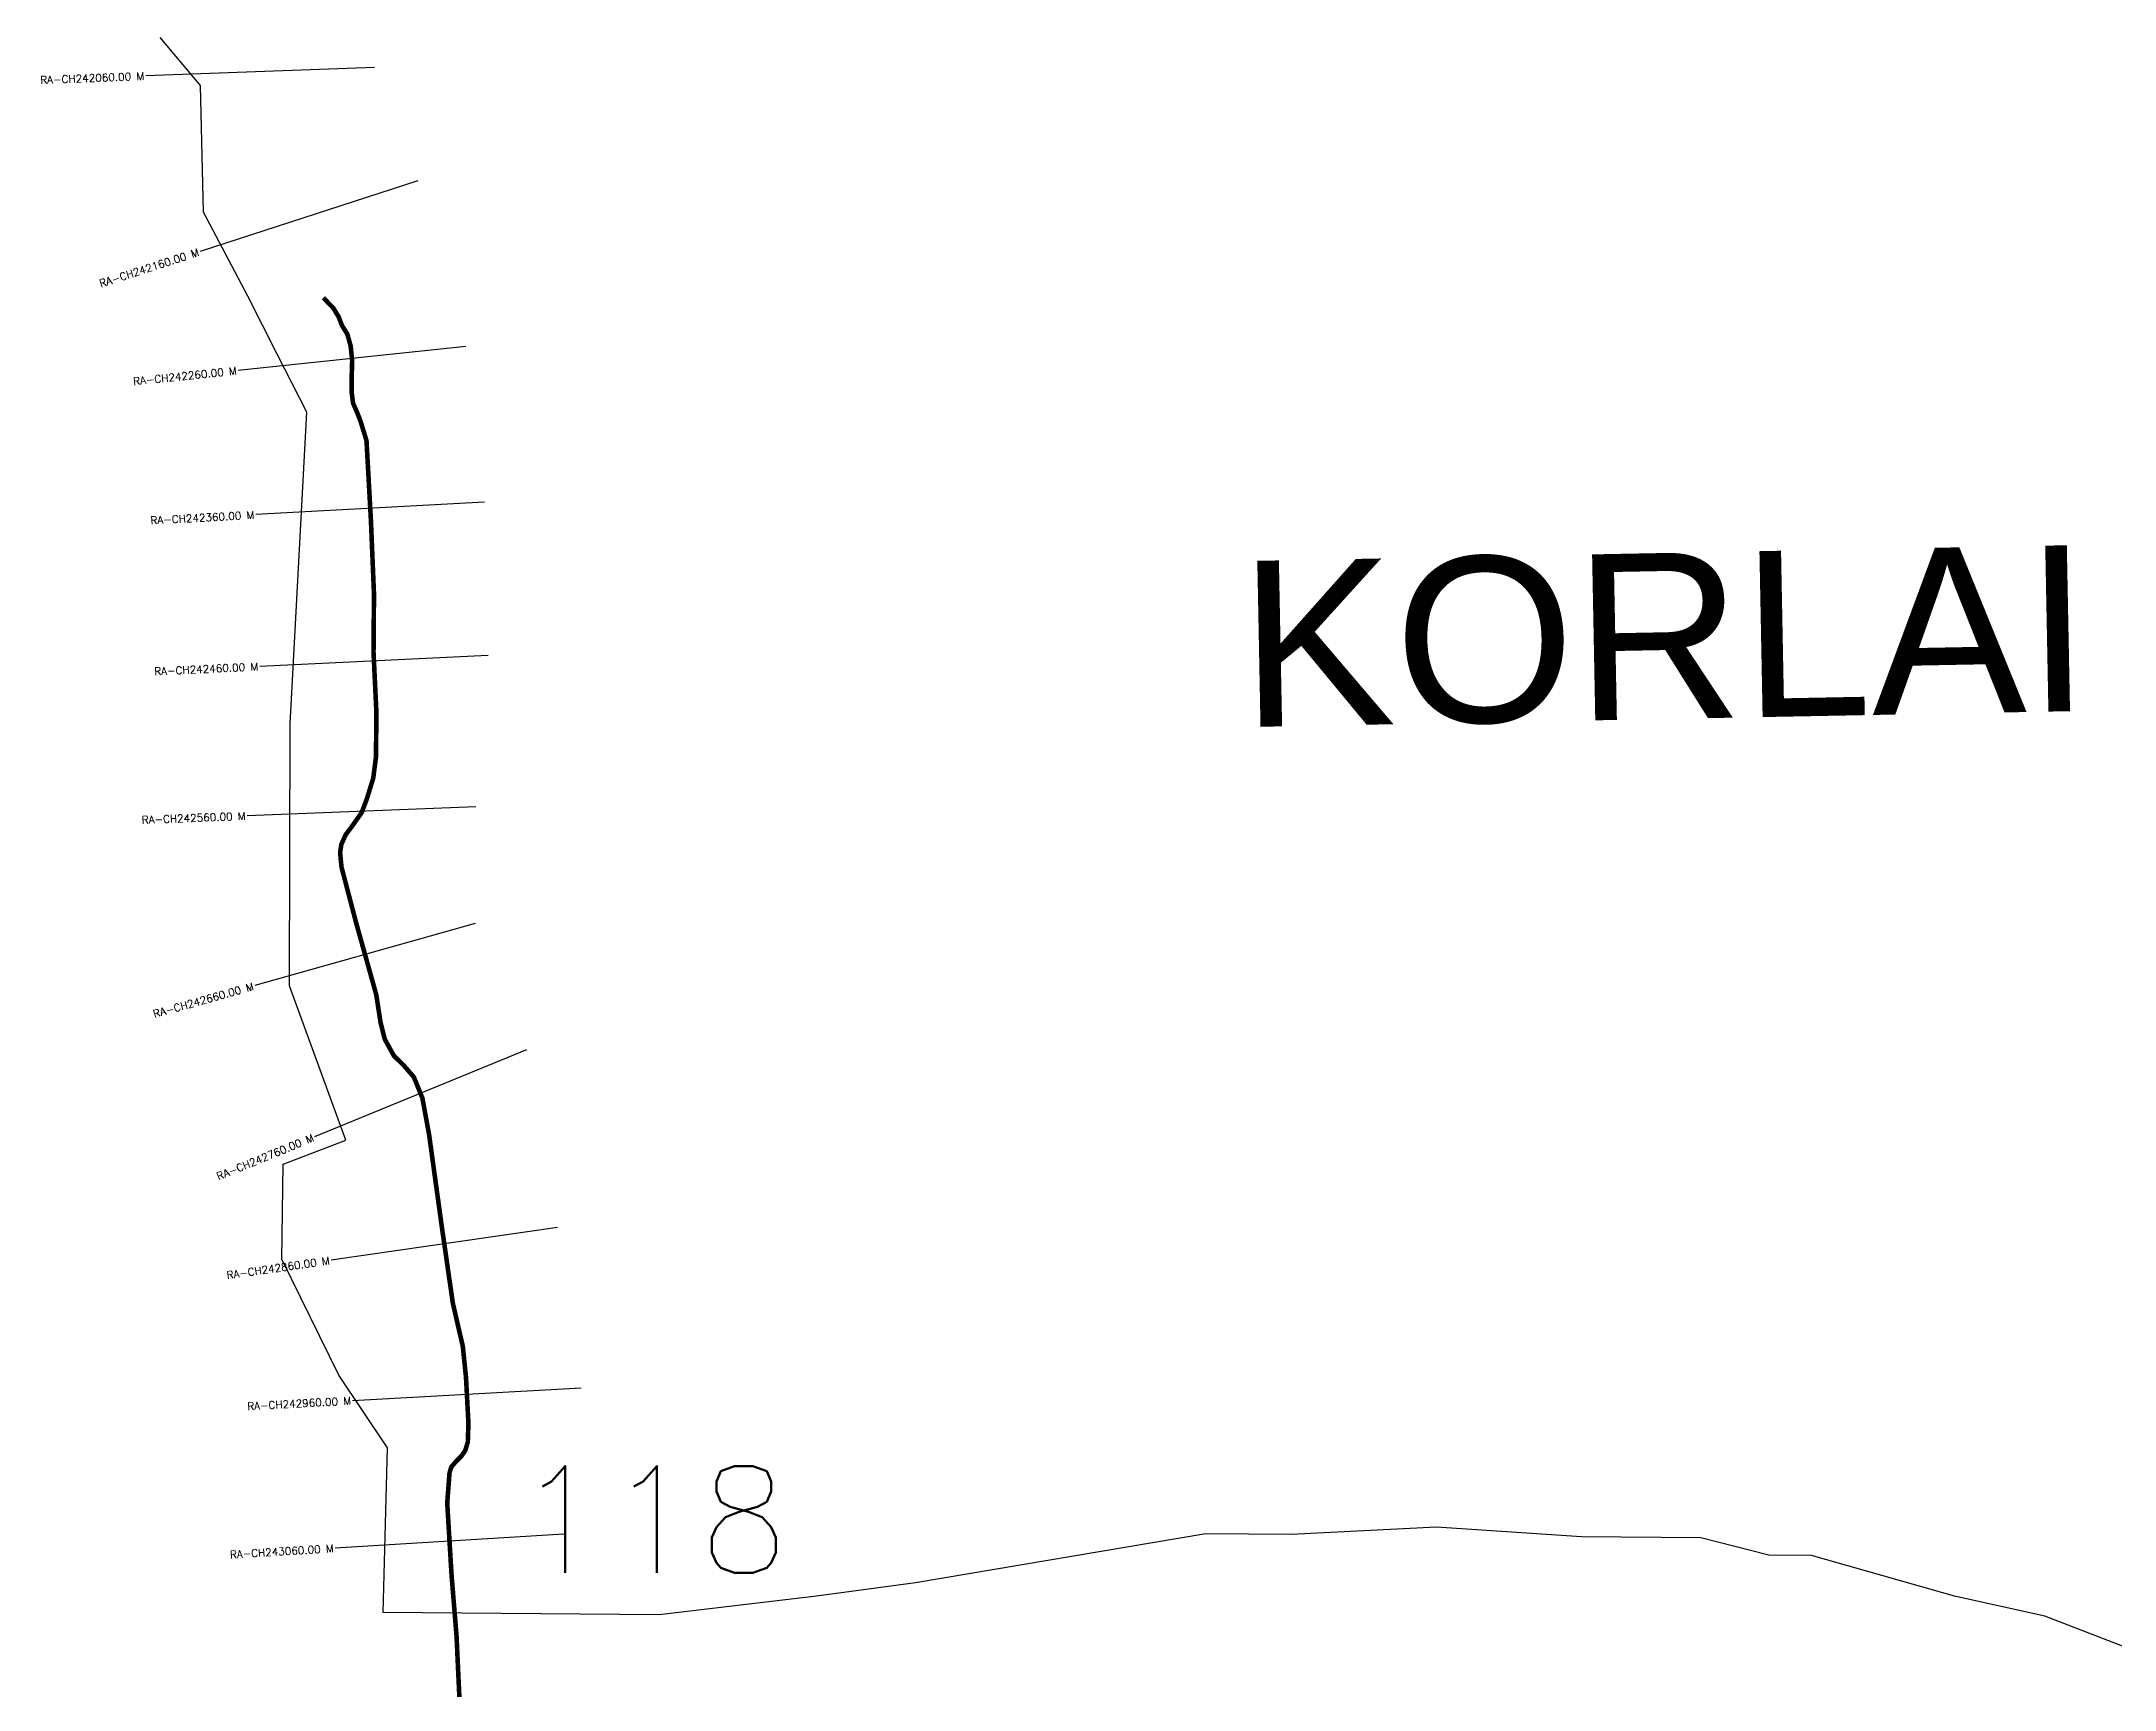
# Model space of a CAD drawing. Header units: metres. Extents: x 278749 to 282138, y 2047960 to 2051775.
# Drawn here: x 279249 to 280608, y 2048761 to 2049841 of the extents above; entities that cross this region are included whole.
import ezdxf
from ezdxf.enums import TextEntityAlignment as Align

# ---------------------------------------------------------------- set-up
doc = ezdxf.new("R2010")
doc.units = ezdxf.units.M
for name, color, linetype in [('CS', 134, 'Continuous'), ('CSMark', 6, 'Continuous'), ('NATURALLY PROTECTED', 3, 'Continuous'), ('VILLAGE NAME', 250, 'Continuous')]:
    doc.layers.add(name, color=color, linetype=linetype)
doc.styles.get("Standard").update_dxf_attribs({"font": 'simplex.shx'})

msp = doc.modelspace()

# ---------------------------------------------------------------- linework, layer by layer
at = {"color": 6, "flags": 128}
msp.add_lwpolyline([(280638.1, 2048779.4), (280562.2, 2048808.6), (280503.1, 2048821.7), (280409.4, 2048848.4), (280381.4, 2048848.6), (280336.8, 2048860.1), (280258.5, 2048860.7), (280163.5, 2048867.1), (280068.3, 2048862.2), (280012.4, 2048862.7), (279822, 2048830.6), (279757.1, 2048821.9), (279654, 2048809.6), (279473.1, 2048811.1), (279475.9, 2048919), (279444, 2048966.7), (279406.8, 2049042.7), (279407.5, 2049104.8), (279448.6, 2049120.6), (279411.7, 2049221.8), (279412.2, 2049393.5), (279423.1, 2049597.7), (279403.7, 2049635.7), (279384.4, 2049673.7), (279355.4, 2049728.8), (279353.5, 2049811.8), (279327, 2049843.2)], dxfattribs=at)
at = {"layer": 'CS'}
for p, q in [((279467.4, 2049823.6), (279317.5, 2049818)), ((279495.8, 2049749.2), (279353.1, 2049703)), ((279527.2, 2049640.7), (279378.1, 2049625)), ((279539.5, 2049538.7), (279389.7, 2049530.5)), ((279542, 2049438.2), (279392.2, 2049431.1)), ((279533.9, 2049339), (279384, 2049333.1)), ((279533.4, 2049262.5), (279389, 2049221.9)), ((279567, 2049179.9), (279428.2, 2049122.8)), ((279587.4, 2049063.4), (279439, 2049042)), ((279602.9, 2048958), (279453.1, 2048949.9)), ((279591.5, 2048862.5), (279441.7, 2048853.3))]:
    msp.add_line(p, q, dxfattribs=at)
at = {"layer": 'NATURALLY PROTECTED', "const_width": 3, "flags": 128}
msp.add_lwpolyline([(279434, 2049672.7), (279435.4, 2049671.1), (279440.5, 2049665.8), (279443.9, 2049660.2), (279446.1, 2049654.5), (279449.6, 2049648.9), (279451.8, 2049641.1), (279452.8, 2049631.4), (279452.4, 2049617.6), (279452.4, 2049611.1), (279453.4, 2049603.5), (279456.5, 2049596.4), (279458.4, 2049591.4), (279462.2, 2049579), (279465.1, 2049526.5), (279467.1, 2049478.6), (279466.8, 2049440.3), (279468.7, 2049400.6), (279468.4, 2049371.7), (279466.6, 2049357.8), (279462.4, 2049344.2), (279459, 2049335.2), (279453.2, 2049327), (279448.5, 2049320.7), (279445.7, 2049314.4), (279444.9, 2049308.9), (279445.8, 2049299.6), (279455.2, 2049263.8), (279468.6, 2049215.9), (279471.4, 2049197.8), (279474.2, 2049186.7), (279480.1, 2049176), (279486.8, 2049169.4), (279493.2, 2049162), (279498.8, 2049148.3), (279503.2, 2049124.4), (279511.5, 2049064.3), (279518.8, 2049013.7), (279525.3, 2048985.6), (279527.4, 2048965.3), (279529, 2048935.1), (279528.6, 2048922.7), (279526.9, 2048917.2), (279524.4, 2048913.6), (279521.1, 2048910.3), (279517.8, 2048906.5), (279516.6, 2048902.6), (279515.1, 2048882.9), (279517.9, 2048836.2), (279521.2, 2048795.8), (279524.2, 2048731.4)], dxfattribs=at)

# ---------------------------------------------------------------- texts
at = {"insert": (279559.5, 2048907), "char_height": 70, "attachment_point": 1}
msp.add_mtext_dynamic_manual_height_columns('118', width=95.172, gutter_width=1, heights=[0], dxfattribs=at)
at = {"layer": 'CSMark'}
for s, rotation, p in [('RA-CH242060.00 M', 2.1596, (279316.5, 2049817.9)), ('RA-CH242160.00 M', 17.9183, (279352.1, 2049702.7)), ('RA-CH242260.00 M', 5.9831, (279377.1, 2049624.9)), ('RA-CH242360.00 M', 3.1221, (279388.7, 2049530.4)), ('RA-CH242460.00 M', 2.7279, (279391.2, 2049431)), ('RA-CH242560.00 M', 2.2272, (279383, 2049333.1)), ('RA-CH242660.00 M', 15.7211, (279388.1, 2049221.6)), ('RA-CH242760.00 M', 22.3383, (279427.3, 2049122.5)), ('RA-CH242860.00 M', 8.225, (279438, 2049041.8)), ('RA-CH242960.00 M', 3.0875, (279452.1, 2048949.9)), ('RA-CH243060.00 M', 3.5274, (279440.7, 2048853.2))]:
    msp.add_text(s, height=5, rotation=rotation, dxfattribs=at).set_placement(p, align=Align.MIDDLE_RIGHT)
at = {"layer": 'VILLAGE NAME', "insert": (280033.6, 2049500), "char_height": 108.748, "attachment_point": 1, "rotation": 1.1028}
msp.add_mtext_dynamic_manual_height_columns('{\\fArial|b0|i0|c0|p34;KORLAI}', width=726.929, gutter_width=543.7, heights=[0], dxfattribs=at)

doc.saveas('drawing.dxf')
